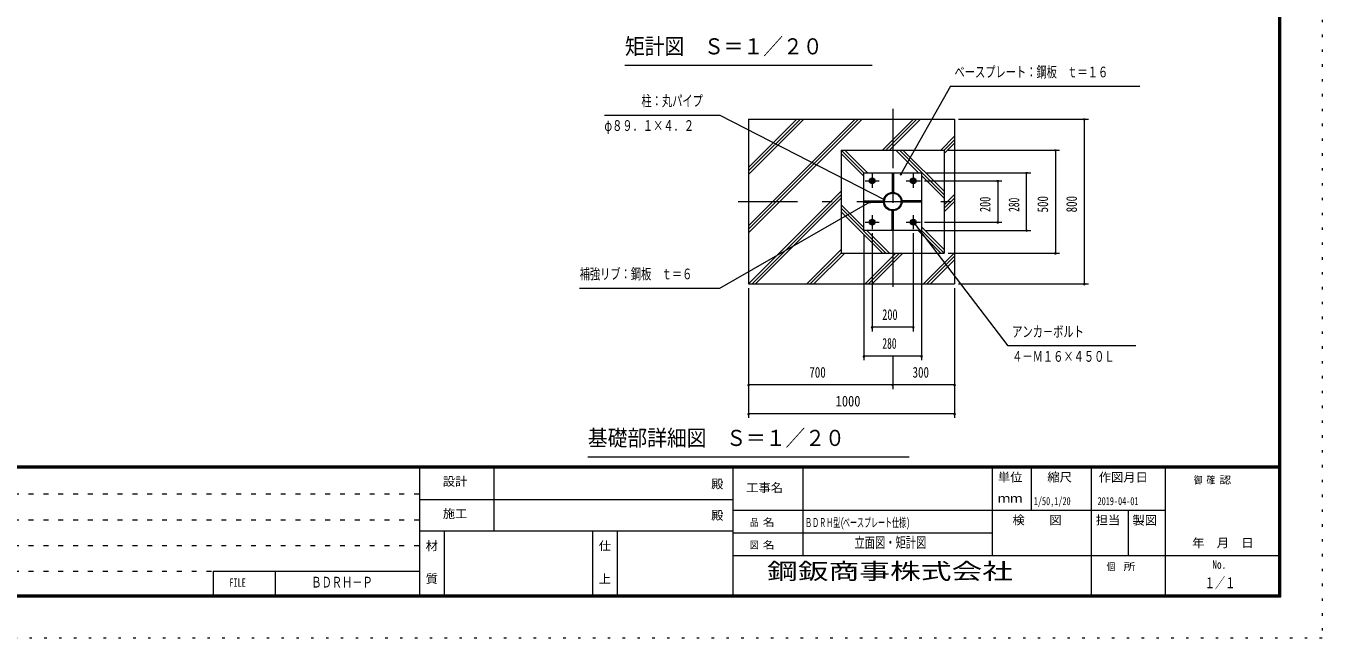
# Model space of a CAD drawing. Units: millimetres, scale not verified, with parts at other scales. Extents: x -25339 to 25345, y -10500 to 10500.
# Drawn here: x 9613 to 25345, y -10500 to -3075 of the extents above; entities that cross this region are included whole.
import ezdxf
from ezdxf.enums import TextEntityAlignment as Align

# ---------------------------------------------------------------- set-up
doc = ezdxf.new("R2010")
doc.units = ezdxf.units.MM
doc.header["$LTSCALE"] = 60
for name, pattern in [('USER1', [3, 1, -2]), ('USER3', [24, 12, -5, 2, -5]), ('USER4', [3, 0.5, -2.5])]:
    doc.linetypes.add(name, pattern=pattern)
doc.layers.add('0-1_0-F1TEXT', color=7, linetype='Continuous')
doc.layers.add('0-E_2-5DIM', color=7, linetype='Continuous')
for name, color, linetype, lineweight in [('0-6_2-02BOLD', 7, 'Continuous', 18), ('0-8_2-22CENTER', 3, 'USER3', 18), ('0-9_2-42THIN', 4, 'Continuous', 18), ('0-A_2-52DIM', 3, 'Continuous', 18), ('0-B_2-62HATCH', 2, 'Continuous', 18), ('0-C_F-F1PAPER', 5, 'Continuous', 18), ('0-D_F-E_J_ADD', 5, 'USER4', 18)]:
    doc.layers.add(name, color=color, linetype=linetype, lineweight=lineweight)
doc.styles.add('ＭＳ ゴシック', font='')
doc.styles.get('ＭＳ ゴシック').set_extended_font_data('MS Gothic')

msp = doc.modelspace()

# ---------------------------------------------------------------- linework, layer by layer
at = {"layer": '0-6_2-02BOLD'}
for p, q in [((18384.04, -4205.07), (20884.04, -4205.07)), ((18384.04, -4205.07), (18384.04, -6205.07)), ((20884.04, -4205.07), (20884.04, -6205.07)), ((19509.04, -4580.07), (19509.04, -5830.07)), ((19784.04, -4855.07), (20484.04, -4855.07)), ((19784.04, -5555.07), (19784.04, -4855.07)), ((20126.54, -4856.19), (20126.54, -5093.69)), ((20484.04, -4855.07), (20484.04, -5555.07)), ((19871.77, -4933.82), (19859.51, -4955.07)), ((19859.51, -4955.07), (19871.77, -4976.32)), ((19871.77, -4976.32), (19896.32, -4976.32)), ((20371.77, -4933.82), (20396.31, -4933.82)), ((20371.77, -4976.32), (20396.31, -4976.32)), ((20396.31, -4933.82), (20408.58, -4955.07)), ((20408.58, -4955.07), (20396.31, -4976.32)), ((20126.54, -5043.69), (20141.54, -5043.69)), ((20126.54, -5093.69), (20141.54, -5093.69)), ((19785.17, -5212.57), (20022.67, -5212.57)), ((19972.67, -5212.57), (19972.67, -5197.57)), ((20022.67, -5212.57), (20022.67, -5197.57)), ((20126.54, -5553.94), (20126.54, -5316.44)), ((20482.92, -5197.57), (20245.42, -5197.57)), ((20245.42, -5197.57), (20245.42, -5212.57)), ((20295.42, -5197.57), (20295.42, -5212.57)), ((19871.77, -5433.82), (19896.32, -5433.82)), ((19896.32, -5433.82), (19908.58, -5455.07)), ((19908.58, -5455.07), (19896.32, -5476.32)), ((20141.54, -5366.44), (20126.54, -5366.44)), ((20371.77, -5433.82), (20396.31, -5433.82)), ((20371.77, -5476.32), (20396.31, -5476.32)), ((20396.31, -5433.82), (20408.58, -5455.07)), ((20408.58, -5455.07), (20396.31, -5476.32)), ((20484.04, -5555.07), (19784.04, -5555.07)), ((20141.54, -5553.94), (20126.54, -5553.94)), ((19509.04, -5830.07), (20759.04, -5830.07)), ((18384.04, -6205.07), (20884.04, -6205.07))]:
    msp.add_line(p, q, dxfattribs=at)
for points in [[(19509.04, -4580.07), (20759.04, -4580.07), (20759.04, -5830.07)], [(20126.54, -4856.19), (20141.54, -4856.19), (20141.54, -5093.69)], [(19871.77, -4933.82), (19896.32, -4933.82), (19908.58, -4955.07), (19896.32, -4976.32)], [(20371.77, -4933.82), (20359.5, -4955.07), (20371.77, -4976.32)], [(19785.17, -5212.57), (19785.17, -5197.57), (20022.67, -5197.57)], [(20141.54, -5553.94), (20141.54, -5316.44), (20126.54, -5316.44)], [(20482.92, -5197.57), (20482.92, -5212.57), (20245.42, -5212.57)], [(19871.77, -5433.82), (19859.51, -5455.07), (19871.77, -5476.32), (19896.32, -5476.32)], [(20371.77, -5433.82), (20359.5, -5455.07), (20371.77, -5476.32)]]:
    msp.add_lwpolyline(points, dxfattribs=at)
for centre, radius in [((19884.05, -4955.07), 35), ((19884.05, -4955.07), 26.88), ((19884.05, -4955.07), 20.62), ((19884.05, -4955.07), 15), ((20384.04, -4955.07), 35), ((20384.04, -4955.07), 26.88), ((20384.04, -4955.07), 20.62), ((20384.04, -4955.07), 15), ((20134.04, -5205.07), 111.38), ((20134.04, -5205.07), 100.88), ((19884.05, -5455.07), 35), ((19884.05, -5455.07), 26.88), ((19884.05, -5455.07), 20.62), ((19884.05, -5455.07), 15), ((20384.04, -5455.07), 35), ((20384.04, -5455.07), 26.88), ((20384.04, -5455.07), 20.62), ((20384.04, -5455.07), 15)]:
    msp.add_circle(centre, radius, dxfattribs=at)
at = {"layer": '0-8_2-22CENTER'}
for p, q in [((20134.04, -4080.07), (20134.04, -6330.07)), ((19884.05, -4869.71), (19884.05, -5040.43)), ((20384.04, -4869.71), (20384.04, -5040.43)), ((19798.69, -4955.07), (19969.41, -4955.07)), ((20298.68, -4955.07), (20469.41, -4955.07)), ((18259.04, -5205.07), (21009.04, -5205.07)), ((19798.69, -5455.07), (19969.41, -5455.07)), ((19884.05, -5369.71), (19884.05, -5540.43)), ((20298.68, -5455.07), (20469.41, -5455.07)), ((20384.04, -5369.71), (20384.04, -5540.43))]:
    msp.add_line(p, q, dxfattribs=at)
at = {"layer": '0-9_2-42THIN'}
for centre in [(19884.05, -4955.07), (20384.04, -4955.07), (19884.05, -5455.07), (20384.04, -5455.07)]:
    msp.add_circle(centre, 11.25, dxfattribs=at)
at = {"layer": '0-A_2-52DIM'}
for p, q in [((19884.05, -3555.07), (16884.05, -3555.07)), ((20834.05, -3805.07), (20232.82, -4871.48)), ((20834.05, -3805.07), (23134.05, -3805.07)), ((16634.04, -4155.07), (18034.04, -4155.07)), ((18034.04, -4155.07), (20030.58, -5179.76)), ((20934.04, -4205.07), (22509.04, -4205.07)), ((22469.04, -4205.07), (22449.04, -4205.07)), ((22459.04, -4205.07), (22459.04, -6205.07)), ((20809.04, -4580.07), (22159.04, -4580.07)), ((22119.04, -4580.07), (22099.04, -4580.07)), ((22109.04, -4580.07), (22109.04, -5830.07)), ((20242.82, -4871.48), (20222.82, -4871.48)), ((20534.04, -4855.07), (21809.04, -4855.07)), ((21769.04, -4855.07), (21749.04, -4855.07)), ((21759.04, -5555.07), (21759.04, -4855.07)), ((20519.41, -4955.07), (21459.04, -4955.07)), ((21419.04, -4955.07), (21399.04, -4955.07)), ((21409.04, -4955.07), (21409.04, -5455.07)), ((20040.58, -5179.76), (20020.58, -5179.76)), ((18034.04, -6255.07), (19859.13, -5209.02)), ((19869.13, -5209.02), (19849.13, -5209.02)), ((20408.16, -5467.87), (20388.16, -5467.87)), ((21534.05, -6955.07), (20398.16, -5467.87)), ((20519.41, -5455.07), (21459.04, -5455.07)), ((21419.04, -5455.07), (21399.04, -5455.07)), ((19784.04, -5605.07), (19784.04, -7130.07)), ((19884.05, -5590.43), (19884.05, -6780.07)), ((20384.04, -5590.43), (20384.04, -6780.07)), ((20484.04, -5605.07), (20484.04, -7130.07)), ((20534.04, -5555.07), (21809.04, -5555.07)), ((21769.04, -5555.07), (21749.04, -5555.07)), ((20809.04, -5830.07), (22159.04, -5830.07)), ((22119.04, -5830.07), (22099.04, -5830.07)), ((16334.04, -6255.07), (18034.04, -6255.07)), ((18384.04, -6255.07), (18384.04, -7830.07)), ((20884.04, -6255.07), (20884.04, -7830.07)), ((20934.04, -6205.07), (22509.04, -6205.07)), ((22469.04, -6205.07), (22449.04, -6205.07)), ((19894.05, -6730.07), (19874.05, -6730.07)), ((20384.04, -6730.07), (19884.05, -6730.07)), ((20394.04, -6730.07), (20374.04, -6730.07)), ((23084.04, -6955.07), (21534.05, -6955.07)), ((19794.04, -7080.07), (19774.04, -7080.07)), ((20484.04, -7080.07), (19784.04, -7080.07)), ((20134.04, -7080.07), (20134.04, -7480.07)), ((20494.04, -7080.07), (20474.04, -7080.07)), ((18394.04, -7430.07), (18374.04, -7430.07)), ((20884.04, -7430.07), (18384.04, -7430.07)), ((20144.04, -7430.07), (20124.04, -7430.07)), ((20894.04, -7430.07), (20874.04, -7430.07)), ((18394.04, -7780.07), (18374.04, -7780.07)), ((20884.04, -7780.07), (18384.04, -7780.07)), ((20894.04, -7780.07), (20874.04, -7780.07)), ((20334.04, -8305.07), (16434.04, -8305.07))]:
    msp.add_line(p, q, dxfattribs=at)
for centre in [(22459.04, -4205.07), (22109.04, -4580.07), (20232.82, -4871.48), (21759.04, -4855.07), (21409.04, -4955.07), (20030.58, -5179.76), (19859.13, -5209.02), (20398.16, -5467.87), (21409.04, -5455.07), (21759.04, -5555.07), (22109.04, -5830.07), (22459.04, -6205.07), (19884.05, -6730.07), (20384.04, -6730.07), (19784.04, -7080.07), (20484.04, -7080.07), (18384.04, -7430.07), (20134.04, -7430.07), (20884.04, -7430.07), (18384.04, -7780.07), (20884.04, -7780.07)]:
    msp.add_arc(centre, 10, 180, 0, dxfattribs=at)
at = {"layer": '0-B_2-62HATCH'}
for p, q in [((18384.04, -5583.28), (19762.26, -4205.07)), ((18384.04, -5540.86), (19719.83, -4205.07)), ((18384.04, -5498.43), (19677.4, -4205.07)), ((18384.04, -4876.18), (19055.15, -4205.07)), ((18384.04, -4833.75), (19012.73, -4205.07)), ((18384.04, -4791.32), (18970.3, -4205.07)), ((20009.51, -4580.07), (20384.51, -4205.07)), ((20051.94, -4580.07), (20426.94, -4205.07)), ((20094.36, -4580.07), (20469.36, -4205.07)), ((20716.62, -4580.07), (20884.04, -4412.64)), ((20759.04, -4580.07), (20884.04, -4455.07)), ((20759.04, -4622.5), (20884.04, -4497.5)), ((19509.04, -4580.07), (19784.04, -4855.07)), ((19509.04, -4622.49), (19784.04, -4897.5)), ((19551.47, -4580.07), (19826.47, -4855.07)), ((20173.73, -4580.07), (20448.72, -4855.07)), ((20216.15, -4580.07), (20759.04, -5122.96)), ((20258.58, -4580.07), (20759.04, -5080.53)), ((20484.04, -4890.39), (20759.04, -5165.39)), ((18384.51, -6205.07), (19509.04, -5080.54)), ((18426.94, -6205.07), (19509.04, -5122.96)), ((18469.36, -6205.07), (19509.04, -5165.39)), ((20759.04, -5244.75), (20884.04, -5119.75)), ((20759.04, -5287.18), (20884.04, -5162.18)), ((19509.04, -5244.75), (19784.04, -5519.75)), ((19509.04, -5287.17), (20051.94, -5830.07)), ((19509.04, -5329.6), (20009.51, -5830.07)), ((20759.04, -5329.6), (20884.04, -5204.6)), ((19819.36, -5555.07), (20094.36, -5830.07)), ((20441.62, -5555.07), (20716.62, -5830.07)), ((20484.04, -5512.64), (20759.04, -5787.64)), ((20484.04, -5555.07), (20759.04, -5830.07)), ((19091.62, -6205.07), (19509.04, -5787.64)), ((19134.05, -6205.07), (19509.05, -5830.07)), ((19176.47, -6205.07), (19551.47, -5830.07)), ((19798.72, -6205.07), (20173.73, -5830.07)), ((19841.15, -6205.07), (20216.15, -5830.07)), ((19883.58, -6205.07), (20258.58, -5830.07)), ((20505.83, -6205.07), (20884.04, -5826.86)), ((20548.26, -6205.07), (20884.04, -5869.28)), ((20590.69, -6205.07), (20884.04, -5911.71))]:
    msp.add_line(p, q, dxfattribs=at)
at = {"layer": '0-C_F-F1PAPER'}
for p, q in [((24820.45, -9975), (24820.45, 10075)), ((24830.45, -9985), (24830.45, 10085)), ((24835.46, -9990), (24835.46, 10090)), ((24840.45, -9995), (24840.45, 10095)), ((24842.95, -9997.5), (24842.95, 10097.5)), ((24820.45, -8415), (-3829.54, -8415)), ((24820.45, -8417.5), (-3829.54, -8417.5)), ((24820.45, -8420), (-3829.54, -8420)), ((24820.45, -8422.5), (-3829.54, -8422.5)), ((24820.45, -8425), (-3829.54, -8425)), ((24820.45, -8427.5), (-3829.54, -8427.5)), ((24820.45, -8430), (-3829.54, -8430)), ((24820.45, -8432.5), (-3829.54, -8432.5)), ((24820.45, -8435), (-3829.54, -8435)), ((24820.45, -8437.5), (-3829.54, -8437.5)), ((24820.45, -8440), (-3829.54, -8440)), ((14395.46, -10000), (14395.46, -8440)), ((15295.46, -9200), (15295.46, -8440)), ((18195.46, -10000), (18195.46, -8440)), ((19045.46, -9500), (19045.46, -8440)), ((21345.46, -9500), (21345.46, -8440)), ((21820.46, -8950), (21820.46, -8440)), ((22545.46, -10000), (22545.46, -8440)), ((23445.46, -10000), (23445.46, -8440)), ((14395.46, -8820), (18195.46, -8820)), ((18195.46, -8950), (23445.46, -8950)), ((22995.46, -9500), (22995.46, -8950)), ((14395.46, -9200), (18195.46, -9200)), ((14695.46, -10000), (14695.46, -9200)), ((16495.46, -10000), (16495.46, -9200)), ((16795.46, -10000), (16795.46, -9200)), ((18195.46, -9225), (21345.46, -9225)), ((18195.46, -9500), (24845.46, -9500)), ((11887.46, -9688), (14395.46, -9688)), ((11887.46, -9688), (11887.46, -10000)), ((12637.46, -9688), (12637.46, -10000)), ((-3852.04, -9997.5), (24842.95, -9997.5)), ((-3849.54, -9995), (24840.45, -9995)), ((-3844.54, -9990), (24835.46, -9990)), ((-3839.54, -9985), (24830.45, -9985)), ((-3829.54, -9975), (24820.45, -9975))]:
    msp.add_line(p, q, dxfattribs=at)
at = {"layer": '0-C_F-F1PAPER', "color": 6, "linetype": 'USER1'}
for p, q in [((-3854.54, -8752), (14395.46, -8752)), ((-3854.54, -9064), (14395.46, -9064)), ((-3854.54, -9376), (14395.46, -9376)), ((-3854.54, -9688), (11887.46, -9688))]:
    msp.add_line(p, q, dxfattribs=at)
at = {"layer": '0-C_F-F1PAPER'}
for points in [[(-3854.54, -10000), (24845.46, -10000), (24845.46, 10100)], [(-3847.04, 10092.5), (-3847.04, -9992.5), (24837.95, -9992.5), (24837.95, 10092.5)], [(-3842.04, 10087.5), (-3842.04, -9987.5), (24832.96, -9987.5), (24832.96, 10087.5)], [(-3837.04, 10082.5), (-3837.04, -9982.5), (24827.96, -9982.5), (24827.96, 10082.5)], [(-3834.54, 10080), (-3834.54, -9980), (24825.45, -9980), (24825.45, 10080)], [(-3832.04, 10077.5), (-3832.04, -9977.5), (24822.96, -9977.5), (24822.96, 10077.5)]]:
    msp.add_lwpolyline(points, dxfattribs=at)
at = {"layer": '0-D_F-E_J_ADD'}
for p, q in [((25345.46, 10500), (25345.46, -10500)), ((25345.46, -10500), (-4354.54, -10500))]:
    msp.add_line(p, q, dxfattribs=at)

# ---------------------------------------------------------------- texts
at = {"layer": '0-1_0-F1TEXT', "style": 'ＭＳ ゴシック'}
for s, height, width, p in [('1/50,1/20', 97.68, 0.65, (21846.64, -8916.7)), ('2019-04-01', 97.68, 0.65, (22620.46, -8916.7)), ('ＢＤＲＨ型(', 110.7, 0.55, (19070.46, -9187.5)), ('ベースプレート仕様)', 110.7, 0.55, (19529.73, -9187.5)), ('立面図・矩計図', 130.2, 0.7, (19670.46, -9444.74)), ('１／１', 130.2, 0.7, (23920.46, -9934.49)), ('ＢＤＲＨ－Ｐ', 130.2, 0.7, (13077.05, -9926.24))]:
    msp.add_text(s, height=height, dxfattribs=dict(at, width=width)).set_placement(p, align=Align.BOTTOM_LEFT)
at = {"layer": '0-A_2-52DIM', "color": 7, "style": 'ＭＳ ゴシック'}
for s, height, width, p in [('矩計図\u3000Ｓ＝１／２０', 195.4, 0.9, (16884.05, -3478.42)), ('ベースプレート：鋼板\u3000ｔ＝１６', 130.2, 0.7, (20884.05, -3737.31)), ('柱：丸パイプ', 130.2, 0.7, (17084.04, -4087.3)), ('φ８９．１×４．２', 130.2, 0.7, (16634.04, -4387.31)), ('補強リブ：鋼板\u3000ｔ＝６', 130.2, 0.7, (16334.04, -6187.3)), ('200', 130.2, 0.7, (20006.78, -6680.07)), ('アンカ－ボルト', 130.2, 0.7, (21584.04, -6887.3)), ('280', 130.2, 0.65, (20008.1, -7030.07)), ('４－Ｍ１６×４５０Ｌ', 130.2, 0.7, (21584.04, -7187.31)), ('700', 130.2, 0.75, (19122.04, -7380.07)), ('300', 130.2, 0.75, (20374.94, -7380.07)), ('1000', 130.2, 0.85, (19441.24, -7730.07)), ('基礎部詳細図\u3000Ｓ＝１／２０', 195.4, 0.9, (16434.04, -8228.42))]:
    msp.add_text(s, height=height, dxfattribs=dict(at, width=width)).set_placement(p, align=Align.BOTTOM_LEFT)
for s, width, p in [('200', 0.7, (21359.04, -5332.33)), ('280', 0.65, (21709.04, -5331.01)), ('500', 0.75, (22059.04, -5337.51)), ('800', 0.75, (22409.04, -5336.47))]:
    msp.add_text(s, height=130.2, rotation=90, dxfattribs=dict(at, width=width)).set_placement(p, align=Align.BOTTOM_LEFT)
at = {"layer": '0-C_F-F1PAPER', "color": 7, "style": 'ＭＳ ゴシック'}
for s, height, width, p in [('単位', 104.2, 1.05, (21410.46, -8633.29)), ('縮尺', 104.2, 1.05, (22010.46, -8633.29)), ('作図月日', 104.2, 1.05, (22634.35, -8634.31)), ('設計', 104.2, 1.05, (14672.96, -8683.83)), ('殿', 104.2, 1.05, (17930.46, -8715.79)), ('工事名', 104.2, 1.05, (18355.46, -8760.79)), ('御 ', 88.56, 0.85, (23788.21, -8654.43)), ('確 ', 88.56, 0.85, (23942.6, -8654.43)), ('認', 88.56, 1.2, (24096.98, -8654.43)), ('ｍｍ', 104.2, 1.05, (21410.46, -8888.29)), ('施工', 104.2, 1.05, (14672.96, -9075.79)), ('殿', 104.2, 1.05, (17930.46, -9095.79)), ('品 ', 88.56, 0.85, (18401.71, -9167.5)), ('名', 88.56, 1.2, (18556.09, -9167.5)), ('検\u3000\u3000図', 104.2, 1.05, (21587.96, -9153.29)), ('担当', 104.2, 1.05, (22597.96, -9153.29)), ('製図', 104.2, 1.05, (23043.94, -9155.74)), ('\u3000年\u3000月\u3000日', 104.2, 1.05, (23619.2, -9430.22)), ('材', 104.2, 1.05, (14465.46, -9465.79)), ('仕', 104.2, 1.05, (16565.46, -9465.79)), ('図 ', 88.56, 0.85, (18401.71, -9442.5)), ('名', 88.56, 1.2, (18556.09, -9442.5)), ('個  ', 88.56, 0.85, (22730.46, -9705)), ('所', 88.56, 1.2, (22936.31, -9705)), ('No.', 104.2, 0.8, (24012.96, -9690.79)), ('質', 104.2, 1.05, (14465.46, -9865.79)), ('上', 104.2, 1.05, (16565.46, -9865.79)), ('FILE', 104.2, 0.7, (12083.71, -9909.79))]:
    msp.add_text(s, height=height, dxfattribs=dict(at, width=width)).set_placement(p, align=Align.BOTTOM_LEFT)
at = {"layer": '0-E_2-5DIM', "style": 'ＭＳ ゴシック', "width": 1.4}
msp.add_text('鋼鈑商事株式会社', height=195.4, dxfattribs=at).set_placement((18608.67, -9845.37), align=Align.BOTTOM_LEFT)

doc.saveas('drawing.dxf')
